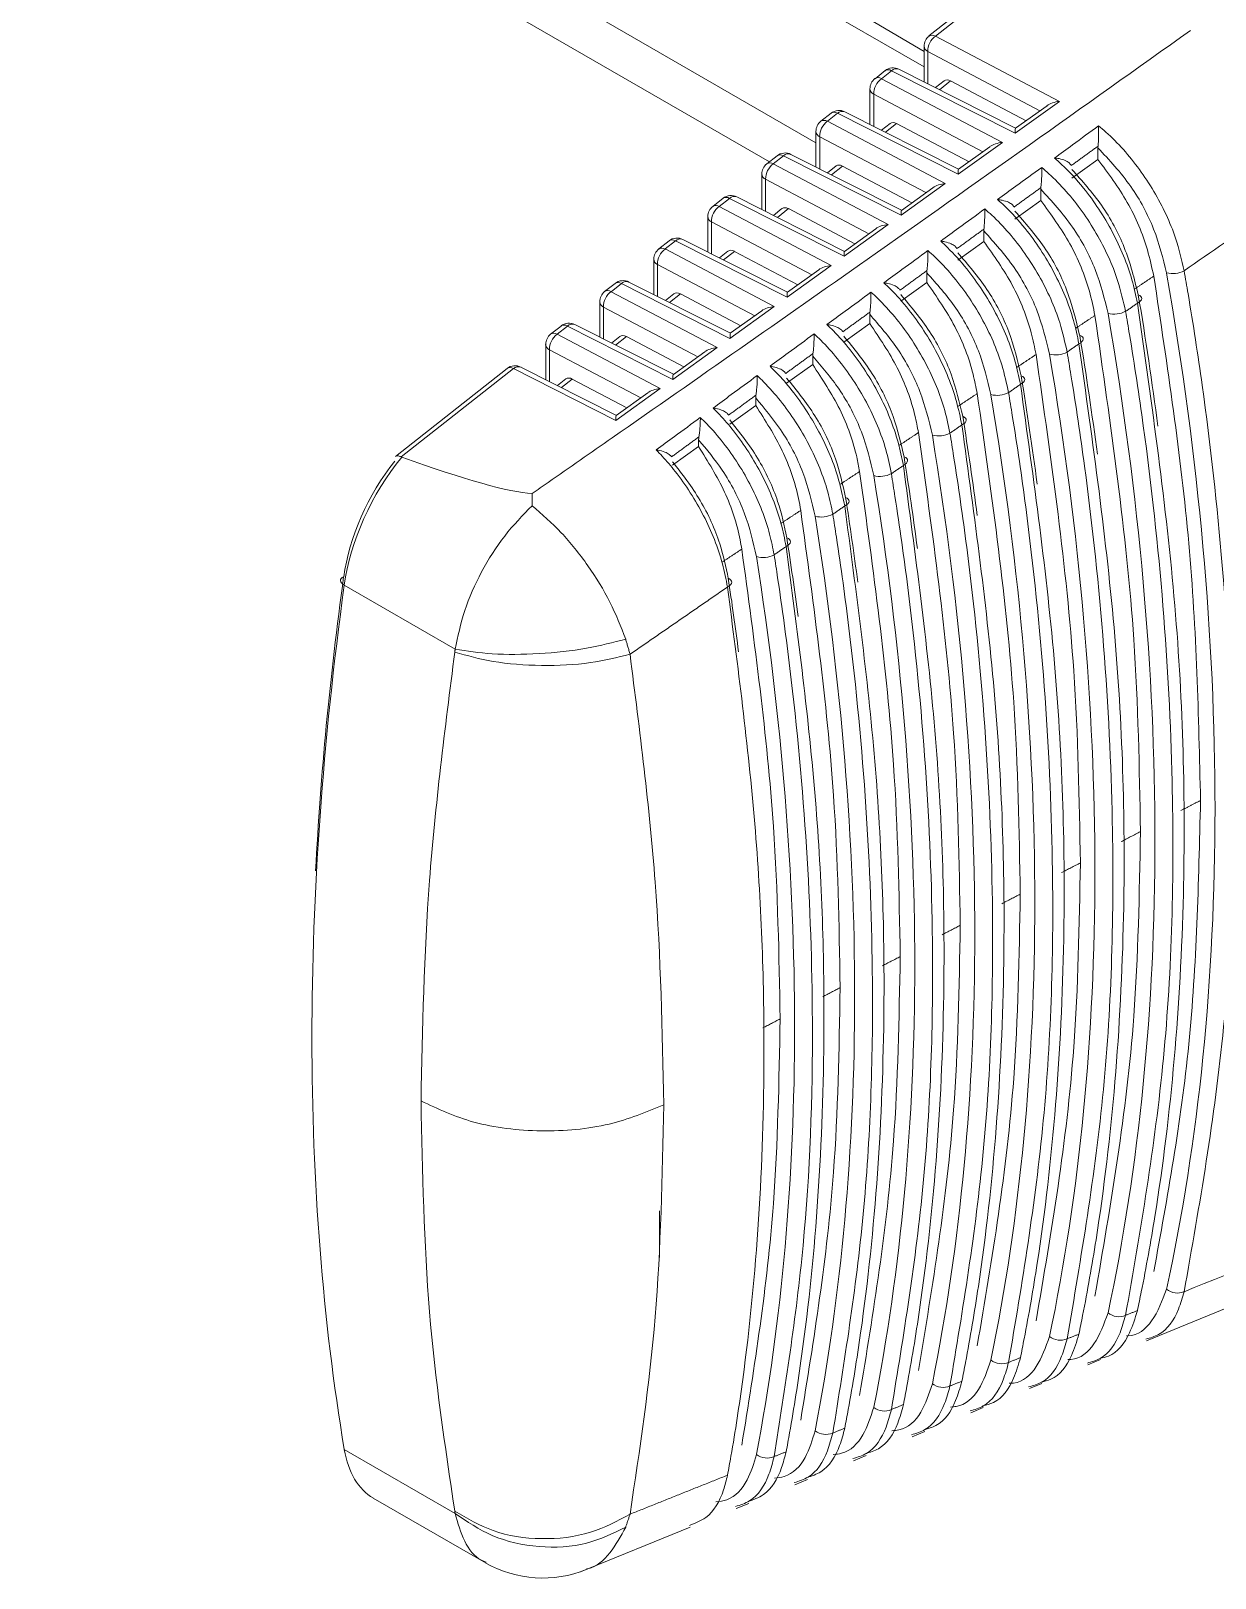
# Model space of a CAD drawing. Extents: x 2 to 136, y 1 to 99.
# Drawn here: x 96.355 to 97.265, y 10.217 to 11.406 of the extents above; entities that cross this region are included whole.
import ezdxf

# ---------------------------------------------------------------- set-up
doc = ezdxf.new("R2010")
doc.units = 0
doc.header["$MEASUREMENT"] = 0
doc.linetypes.add('SLD-Solid', pattern=[0])
doc.layers.add('OBJECT', color=7, linetype='CONTINUOUS')

msp = doc.modelspace()

# ---------------------------------------------------------------- linework, layer by layer
at = {"layer": 'OBJECT', "linetype": 'SLD-Solid', "lineweight": 15}
for p, q in [((97.0414, 11.3785), (94.3413, 12.9372)), ((94.3483, 12.8269), (96.9583, 11.3202)), ((94.3724, 12.7777), (96.9225, 11.3056)), ((97.3189, 11.618), (97.0452, 11.4023)), ((97.3238, 11.6178), (97.0502, 11.4022)), ((97.0414, 11.3944), (97.0414, 11.367)), ((97.0502, 11.4022), (97.1454, 11.352)), ((97.1305, 11.3449), (97.0443, 11.3904)), ((97.0443, 11.3904), (97.0443, 11.3655)), ((97.0114, 11.3757), (97.0037, 11.3695)), ((97.0164, 11.3756), (97.0086, 11.3695)), ((97.0086, 11.3695), (97.1016, 11.3205)), ((97.1114, 11.3276), (97.0164, 11.3756)), ((97.1118, 11.3314), (97.0221, 11.3767)), ((97.0569, 11.3678), (97.0502, 11.3626)), ((97.0618, 11.3678), (97.0532, 11.361)), ((97.0618, 11.3678), (97.1198, 11.3372)), ((96.9998, 11.3617), (96.9998, 11.3343)), ((97.0867, 11.3134), (97.0027, 11.3576)), ((97.0027, 11.3576), (97.0027, 11.3329)), ((97.0679, 11.2999), (96.9806, 11.344)), ((97.1454, 11.352), (97.1114, 11.3276)), ((97.1359, 11.3487), (97.1117, 11.3314)), ((96.9699, 11.343), (96.9621, 11.3368)), ((96.9749, 11.3429), (96.9671, 11.3368)), ((96.9671, 11.3368), (97.0577, 11.289)), ((97.0676, 11.296), (96.9749, 11.3429)), ((97.0153, 11.3351), (97.0087, 11.3298)), ((97.0203, 11.335), (97.0117, 11.3283)), ((97.0203, 11.335), (97.076, 11.3057)), ((96.9583, 11.329), (96.9583, 11.3016)), ((97.0428, 11.2819), (96.9612, 11.3249)), ((96.9612, 11.3249), (96.9612, 11.3002)), ((97.1016, 11.3205), (97.0676, 11.296)), ((96.9284, 11.3103), (96.9206, 11.3041)), ((96.9334, 11.3102), (96.9255, 11.304)), ((97.0238, 11.2645), (96.9334, 11.3102)), ((97.0241, 11.2684), (96.9391, 11.3113)), ((97.092, 11.3172), (97.0679, 11.2999)), ((97.175, 11.3074), (97.175, 11.3164)), ((96.9167, 11.2962), (96.9167, 11.2689)), ((96.9255, 11.304), (97.0139, 11.2574)), ((96.9738, 11.3024), (96.9672, 11.2971)), ((96.9787, 11.3023), (96.9702, 11.2956)), ((96.9787, 11.3023), (97.0321, 11.2742)), ((97.155, 11.2931), (97.175, 11.3074)), ((96.999, 11.2503), (96.9196, 11.2922)), ((96.9196, 11.2922), (96.9196, 11.2675)), ((97.0577, 11.289), (97.0238, 11.2645)), ((97.0482, 11.2857), (97.024, 11.2683)), ((97.1312, 11.2759), (97.1312, 11.2845)), ((96.8869, 11.2776), (96.879, 11.2713)), ((96.8919, 11.2775), (96.884, 11.2713)), ((96.9799, 11.233), (96.8919, 11.2775)), ((96.9802, 11.2368), (96.8976, 11.2786)), ((97.1112, 11.2615), (97.1312, 11.2759)), ((96.8752, 11.2635), (96.8752, 11.2363)), ((96.884, 11.2713), (96.9701, 11.2259)), ((96.9322, 11.2696), (96.9257, 11.2644)), ((96.9372, 11.2696), (96.9287, 11.2629)), ((96.9372, 11.2696), (96.9883, 11.2426)), ((96.9552, 11.2188), (96.8781, 11.2594)), ((96.8781, 11.2594), (96.8781, 11.2348)), ((97.0139, 11.2574), (96.9799, 11.233)), ((97.0043, 11.2542), (96.9802, 11.2368)), ((97.0873, 11.2444), (97.0873, 11.2525)), ((96.8454, 11.2448), (96.8375, 11.2386)), ((96.8504, 11.2448), (96.8424, 11.2386)), ((96.8424, 11.2386), (96.9262, 11.1944)), ((96.9361, 11.2015), (96.8504, 11.2448)), ((96.9364, 11.2053), (96.8561, 11.2459)), ((96.8907, 11.2369), (96.8842, 11.2317)), ((96.8956, 11.2368), (96.8872, 11.2302)), ((96.8956, 11.2368), (96.9445, 11.2111)), ((97.0673, 11.23), (97.0873, 11.2444)), ((96.8337, 11.2308), (96.8337, 11.2036)), ((96.9113, 11.1873), (96.8365, 11.2267)), ((96.8365, 11.2267), (96.8365, 11.2021)), ((96.9701, 11.2259), (96.9361, 11.2015)), ((96.8926, 11.1738), (96.8146, 11.2132)), ((96.9605, 11.2227), (96.9364, 11.2053)), ((97.0235, 11.1985), (97.0435, 11.2129)), ((97.0435, 11.2129), (97.0435, 11.2204)), ((96.8039, 11.2121), (96.7959, 11.2059)), ((96.8088, 11.2121), (96.8009, 11.2058)), ((96.8009, 11.2058), (96.8824, 11.1629)), ((96.8922, 11.1699), (96.8088, 11.2121)), ((96.8492, 11.2042), (96.8426, 11.199)), ((96.8541, 11.2041), (96.8457, 11.1975)), ((96.8541, 11.2041), (96.9006, 11.1796)), ((96.7921, 11.198), (96.7921, 11.1709)), ((96.8675, 11.1558), (96.795, 11.194)), ((96.795, 11.194), (96.795, 11.1694)), ((96.9262, 11.1944), (96.8922, 11.1699)), ((96.9167, 11.1911), (96.8925, 11.1738)), ((96.7624, 11.1794), (96.7544, 11.1731)), ((96.7673, 11.1794), (96.7593, 11.1731)), ((96.8484, 11.1384), (96.7673, 11.1794)), ((96.8487, 11.1423), (96.7731, 11.1805)), ((96.9797, 11.167), (96.9996, 11.1813)), ((96.9996, 11.1813), (96.9996, 11.1884)), ((96.7506, 11.1653), (96.7506, 11.1382)), ((96.7593, 11.1731), (96.8385, 11.1313)), ((96.8076, 11.1714), (96.8011, 11.1663)), ((96.8126, 11.1714), (96.8042, 11.1648)), ((96.8126, 11.1714), (96.8568, 11.1481)), ((96.8236, 11.1242), (96.7534, 11.1612)), ((96.7534, 11.1612), (96.7534, 11.1367)), ((96.8824, 11.1629), (96.8484, 11.1384)), ((96.8728, 11.1596), (96.8487, 11.1422)), ((96.9558, 11.1498), (96.9558, 11.1563)), ((96.7209, 11.1467), (96.6351, 11.0791)), ((96.7258, 11.1467), (96.6396, 11.0788)), ((96.8046, 11.1069), (96.7258, 11.1467)), ((96.8049, 11.1107), (96.7316, 11.1478)), ((96.9358, 11.1354), (96.9558, 11.1498)), ((96.7661, 11.1387), (96.7596, 11.1336)), ((96.771, 11.1386), (96.7627, 11.1321)), ((96.771, 11.1386), (96.8129, 11.1165)), ((96.8385, 11.1313), (96.8046, 11.1069)), ((96.829, 11.1281), (96.8048, 11.1107)), ((96.892, 11.1039), (96.912, 11.1183)), ((96.912, 11.1183), (96.912, 11.1241)), ((96.8481, 11.0724), (96.8681, 11.0868)), ((96.8681, 11.0868), (96.8681, 11.0919)), ((96.681, 10.931), (96.5958, 10.9802)), ((97.2124, 10.3995), (97.5158, 10.5238)), ((96.838, 10.4994), (96.838, 10.4635)), ((97.1674, 10.3811), (97.1769, 10.385)), ((97.1224, 10.3627), (97.1319, 10.3666)), ((97.0773, 10.3442), (97.0869, 10.3481)), ((97.0323, 10.3258), (97.0419, 10.3297)), ((96.681, 10.2668), (96.5958, 10.316)), ((96.9873, 10.3073), (96.9969, 10.3113)), ((96.9422, 10.2889), (96.9519, 10.2929)), ((96.6181, 10.2786), (96.7048, 10.2286)), ((96.897, 10.2706), (96.9067, 10.2745)), ((96.7773, 10.2219), (96.8616, 10.2562))]:
    msp.add_line(p, q, dxfattribs=at)
at = {"layer": 'OBJECT', "linetype": 'SLD-Solid', "lineweight": 15, "flags": 128}
for points in [[(93.8216, 13.2835), (94.4621, 12.9069), (97.0414, 11.3905)], [(97.206, 11.2034), (97.2072, 11.2029), (97.2081, 11.2022), (97.2086, 11.2014), (97.2087, 11.2005), (97.2085, 11.1996), (97.2078, 11.1987), (97.2068, 11.1978), (97.2054, 11.1969)], [(97.161, 11.1723), (97.1623, 11.1717), (97.1632, 11.171), (97.1637, 11.1702), (97.1638, 11.1693), (97.1635, 11.1684), (97.1628, 11.1675), (97.1618, 11.1666), (97.1604, 11.1657)], [(97.1161, 11.1411), (97.1173, 11.1406), (97.1182, 11.1399), (97.1187, 11.1391), (97.1188, 11.1382), (97.1185, 11.1372), (97.1179, 11.1363), (97.1168, 11.1354), (97.1155, 11.1346)], [(97.0711, 11.11), (97.0723, 11.1094), (97.0732, 11.1087), (97.0737, 11.1079), (97.0738, 11.107), (97.0735, 11.1061), (97.0729, 11.1051), (97.0718, 11.1042), (97.0705, 11.1034)], [(97.026, 11.0788), (97.0273, 11.0783), (97.0282, 11.0776), (97.0287, 11.0768), (97.0288, 11.0759), (97.0285, 11.0749), (97.0279, 11.074), (97.0268, 11.0731), (97.0255, 11.0722)], [(96.981, 11.0477), (96.9822, 11.0472), (96.9831, 11.0464), (96.9837, 11.0456), (96.9838, 11.0447), (96.9835, 11.0438), (96.9828, 11.0428), (96.9818, 11.0419), (96.9804, 11.0411)], [(96.936, 11.0166), (96.9372, 11.016), (96.9381, 11.0153), (96.9386, 11.0145), (96.9387, 11.0136), (96.9384, 11.0126), (96.9378, 11.0117), (96.9367, 11.0108), (96.9354, 11.0099)], [(96.5958, 10.9802), (96.5946, 10.981), (96.5937, 10.9819), (96.5931, 10.9827), (96.5928, 10.9836), (96.5929, 10.9845), (96.5934, 10.9853), (96.5942, 10.986), (96.5953, 10.9866)], [(96.8909, 10.9855), (96.8921, 10.9849), (96.893, 10.9842), (96.8935, 10.9834), (96.8937, 10.9825), (96.8934, 10.9815), (96.8927, 10.9806), (96.8917, 10.9796), (96.8903, 10.9788)]]:
    msp.add_lwpolyline(points, dxfattribs=at)
at = {"layer": 'OBJECT', "linetype": 'SLD-Solid', "lineweight": 15}
for centre, radius, start, end in [((97.0514, 11.3944), 0.01, 128.2361, 180), ((97.0462, 11.3948), 0.00479, 184.1315, 246.5158), ((97.0591, 11.3904), 0.0149, 127.0577, 180.0154), ((97.0476, 11.3982), 0.00473, 57.9081, 121.0621), ((97.0098, 11.3617), 0.01, 128.2361, 180), ((97.0176, 11.3576), 0.0149, 127.0592, 180.0148), ((97.0061, 11.3657), 0.00458, 56.7364, 122.2366), ((97.0176, 11.3678), 0.01, 63.1776, 128.2361), ((97.0139, 11.3718), 0.00458, 56.7315, 122.2415), ((97.0201, 11.3716), 0.00551, 68.9319, 133.0209), ((97.0046, 11.362), 0.00479, 184.1315, 246.5158), ((96.9761, 11.3351), 0.01, 63.1776, 128.2361), ((96.9724, 11.3391), 0.00458, 56.7265, 122.2493), ((96.9786, 11.3389), 0.00551, 68.9102, 133.0411), ((96.9683, 11.329), 0.01, 128.2361, 180), ((96.976, 11.3249), 0.0149, 127.0585, 180.0165), ((96.9646, 11.3329), 0.00458, 56.7373, 122.2385), ((96.9631, 11.3293), 0.00479, 184.133, 246.5154), ((96.9346, 11.3024), 0.01, 63.1776, 128.2361), ((96.9309, 11.3064), 0.00458, 56.7373, 122.2385), ((96.9371, 11.3062), 0.00551, 68.9143, 133.037), ((96.9267, 11.2962), 0.01, 128.2361, 180), ((96.9215, 11.2966), 0.00479, 184.1315, 246.5158), ((96.9345, 11.2922), 0.0149, 127.0574, 180.0166), ((96.923, 11.3002), 0.00458, 56.7324, 122.2406), ((96.8931, 11.2697), 0.01, 63.1776, 128.2361), ((96.8893, 11.2737), 0.00458, 56.7216, 122.2514), ((96.8956, 11.2735), 0.00551, 68.9283, 133.0245), ((96.8852, 11.2635), 0.01, 128.2361, 180), ((96.88, 11.2638), 0.00479, 184.1287, 246.5197), ((96.8929, 11.2594), 0.0149, 127.0585, 180.0165), ((96.8815, 11.2675), 0.00458, 56.7373, 122.2399), ((96.8437, 11.2308), 0.01, 128.2361, 180), ((96.8514, 11.2267), 0.0149, 127.0583, 180.0157), ((96.8399, 11.2347), 0.00458, 56.7324, 122.2406), ((96.8516, 11.237), 0.01, 63.1776, 128.2361), ((96.8478, 11.241), 0.00458, 56.7373, 122.2385), ((96.8541, 11.2408), 0.00551, 68.9314, 133.0199), ((96.8384, 11.2311), 0.00479, 184.1315, 246.5158), ((96.8101, 11.2043), 0.01, 63.1776, 128.2361), ((96.8063, 11.2083), 0.00458, 56.7265, 122.2493), ((96.8126, 11.2081), 0.00551, 68.9102, 133.0411), ((97.2323, 11.2392), 0.0195, 256.6442, 297.5168), ((96.8021, 11.198), 0.01, 128.2361, 180), ((96.8098, 11.194), 0.0149, 127.0568, 180.0172), ((96.7984, 11.202), 0.00458, 56.7373, 122.2385), ((96.7969, 11.1984), 0.00479, 184.1218, 246.5254), ((97.1874, 11.2079), 0.0194, 256.4172, 297.4923), ((96.7686, 11.1716), 0.01, 63.1776, 128.2361), ((96.7648, 11.1756), 0.00458, 56.7373, 122.2385), ((96.7711, 11.1754), 0.00551, 68.9143, 133.037), ((96.7606, 11.1653), 0.01, 128.2361, 180), ((96.7553, 11.1656), 0.00479, 184.133, 246.5154), ((96.7683, 11.1612), 0.0149, 127.0585, 180.0165), ((96.7568, 11.1693), 0.00458, 56.7216, 122.2514), ((97.1424, 11.1766), 0.0194, 256.1931, 297.4638), ((96.7271, 11.1389), 0.01, 63.1776, 128.2361), ((96.7233, 11.1429), 0.00458, 56.7324, 122.2406), ((96.7296, 11.1428), 0.00536, 67.9, 134.0528), ((97.0975, 11.1454), 0.0193, 255.9721, 297.4301), ((97.0525, 11.1141), 0.0192, 255.7463, 297.4039), ((97.0075, 11.0829), 0.0191, 255.5182, 297.376), ((96.9625, 11.0516), 0.019, 255.2957, 297.3459), ((96.9175, 11.0204), 0.0189, 255.0729, 297.314), ((97.2361, 10.4494), 0.0132, 231.1955, 293.3664), ((97.1911, 10.4313), 0.0133, 231.369, 293.3953), ((97.1461, 10.4132), 0.0133, 231.5417, 293.4272), ((97.1011, 10.3951), 0.0133, 231.7159, 293.4597), ((97.056, 10.377), 0.0133, 231.8859, 293.4946), ((97.011, 10.3589), 0.0134, 232.0655, 293.5238), ((96.9659, 10.3409), 0.0134, 232.2381, 293.5589), ((96.9208, 10.3228), 0.0134, 232.4152, 293.5914), ((96.7483, 10.3054), 0.0883, 240.2939, 292.2468)]:
    msp.add_arc(centre, radius, start, end, dxfattribs=at)
for centre, major_axis, ratio, start_param, end_param in [((97.0622, 11.3593), (-0.00494, 0.00879), 0.568104, 5.562304, 6.372114), ((97.1467, 11.3442), (0.0141, 0.001), 0.559485, 1.619644, 2.406669), ((97.0207, 11.3266), (-0.00494, 0.00879), 0.568104, 5.562304, 6.372114), ((97.1028, 11.3127), (0.0141, 0.001), 0.559485, 1.619644, 2.406669), ((97.1127, 11.3198), (-0.0009, 0.0117), 0.071971, 0.043681, 0.830706), ((96.9791, 11.2939), (-0.00494, 0.00879), 0.568104, 5.562304, 6.372114), ((97.0688, 11.2882), (-0.0009, 0.0117), 0.071971, 0.043681, 0.830706), ((97.059, 11.2811), (0.0141, 0.001), 0.559485, 1.619644, 2.406669), ((96.9376, 11.2611), (-0.00494, 0.00879), 0.568104, 5.562304, 6.372114), ((97.025, 11.2567), (-0.0009, 0.0117), 0.071971, 0.043681, 0.830706), ((97.0151, 11.2496), (0.0141, 0.001), 0.559485, 1.619644, 2.406669), ((96.8961, 11.2284), (-0.00494, 0.00879), 0.568104, 5.562304, 6.372114), ((96.9811, 11.2252), (-0.0009, 0.0117), 0.071971, 0.043681, 0.830706), ((96.9713, 11.2181), (0.0141, 0.001), 0.559485, 1.619644, 2.406669), ((95.6833, 11.7058), (-1.1233, 1.9121), 0.582398, 3.705236, 4.140027), ((96.8545, 11.1956), (-0.00494, 0.00879), 0.568104, 5.562304, 6.372114), ((96.9373, 11.1937), (-0.0009, 0.0117), 0.071971, 0.043681, 0.830706), ((95.6877, 11.71), (-1.094, 1.9283), 0.572321, 4.094067, 4.145875), ((96.9275, 11.1866), (0.0141, 0.001), 0.559485, 1.619644, 2.406669), ((95.6394, 11.6805), (-1.1217, 1.9093), 0.582398, 3.708599, 4.136664), ((96.813, 11.1629), (-0.00494, 0.00879), 0.568104, 5.562304, 6.372114), ((96.8935, 11.1621), (-0.0009, 0.0117), 0.071971, 0.043681, 0.830706), ((95.6438, 11.6847), (-1.0924, 1.9255), 0.572321, 4.095586, 4.14251), ((96.8836, 11.155), (0.0141, 0.001), 0.559485, 1.619644, 2.406669), ((95.5956, 11.6552), (-1.12, 1.9065), 0.582398, 3.71197, 4.133293), ((96.8496, 11.1306), (-0.0009, 0.0117), 0.071971, 0.043681, 0.830706), ((96.7714, 11.1302), (-0.00494, 0.00879), 0.568104, 5.562304, 6.372114), ((96.8398, 11.1235), (0.0141, 0.001), 0.559485, 1.619644, 2.406669), ((95.6, 11.6594), (-1.0908, 1.9226), 0.572321, 4.096306, 4.139138), ((95.5517, 11.6299), (-1.1184, 1.9037), 0.582398, 3.715349, 4.129914), ((96.8058, 11.0991), (-0.0009, 0.0117), 0.071971, 0.043681, 0.830706), ((95.5562, 11.6341), (-1.0892, 1.9198), 0.572321, 4.096404, 4.135757), ((95.5079, 11.6046), (-1.1167, 1.9009), 0.582398, 3.718736, 4.126527), ((96.6678, 11.0168), (0.0508, 0.0976), 0.546171, 1.229091, 2.150624), ((96.6752, 11.013), (0.0558, 0.1063), 0.548821, 1.215786, 2.152407), ((95.1454, 11.8961), (1.6104, -0.8416), 0.051024, 5.927291, 6.168405), ((95.5123, 11.6088), (-1.0876, 1.917), 0.572321, 4.096009, 4.132368), ((95.4641, 11.5793), (-1.1151, 1.898), 0.582398, 3.722132, 4.123132), ((95.4685, 11.5835), (-1.086, 1.9142), 0.572321, 4.095216, 4.128971), ((95.4202, 11.554), (-1.1135, 1.8952), 0.582398, 3.725535, 4.119729), ((95.4246, 11.5582), (-1.0844, 1.9113), 0.572321, 4.094096, 4.125565), ((95.3764, 11.5287), (-1.1118, 1.8924), 0.582398, 3.728947, 4.116317), ((98.0783, 11.5989), (1.0403, 1.9967), 0.546312, 2.150718, 2.514227), ((98.0709, 11.6028), (1.0353, 1.9881), 0.546171, 2.150624, 2.267536), ((95.3808, 11.5329), (-1.0828, 1.9085), 0.572321, 4.092705, 4.122152), ((96.6752, 10.3842), (0.0558, 0.1063), 0.548821, 2.515915, 3.11964)]:
    msp.add_ellipse(centre, major_axis=major_axis, ratio=ratio, start_param=start_param, end_param=end_param, dxfattribs=at)
for points, knots in [([(96.7403, 11.0507), (96.7444, 11.0535), (96.7649, 11.0678), (96.8508, 11.1277), (97.0161, 11.2431), (97.1636, 11.3478), (97.2462, 11.4066)], [0, 0, 0, 0, 0.024148, 0.120739, 0.507103, 1, 1, 1, 1]), ([(97.506, 11.406), (97.4591, 11.3734), (97.371, 11.3119), (97.2827, 11.2506), (97.2413, 11.2219)], [0, 0, 0, 0, 0.531409, 1, 1, 1, 1]), ([(97.1416, 11.3085), (97.1463, 11.3119), (97.1576, 11.3202), (97.1689, 11.3284), (97.1756, 11.3333)], [0, 0, 0, 0, 0.412559, 1, 1, 1, 1]), ([(97.1756, 11.3333), (97.1756, 11.3332), (97.1756, 11.3322), (97.1756, 11.3295), (97.1756, 11.3252), (97.1754, 11.3208), (97.1752, 11.3186), (97.1751, 11.3176)], [0, 0, 0, 0, 0.007749, 0.250693, 0.570356, 0.807216, 1, 1, 1, 1]), ([(97.1756, 11.3333), (97.1774, 11.3317), (97.184, 11.3262), (97.1992, 11.3108), (97.219, 11.2836), (97.2347, 11.2505), (97.2394, 11.2302), (97.2413, 11.2219)], [0, 0, 0, 0, 0.059775, 0.20716, 0.501411, 0.795934, 1, 1, 1, 1]), ([(97.2054, 11.1969), (97.2041, 11.2029), (97.2003, 11.221), (97.1872, 11.2523), (97.1674, 11.2825), (97.1512, 11.3001), (97.1435, 11.3069), (97.1416, 11.3085)], [0, 0, 0, 0, 0.148505, 0.448597, 0.748256, 0.940445, 1, 1, 1, 1]), ([(97.1545, 11.3027), (97.1541, 11.3033), (97.1533, 11.3046), (97.1505, 11.3064), (97.1466, 11.3079), (97.1433, 11.3084), (97.1417, 11.3085), (97.1416, 11.3085)], [0, 0, 0, 0, 0.199293, 0.397083, 0.700898, 0.992019, 1, 1, 1, 1]), ([(97.2278, 11.2202), (97.225, 11.2314), (97.2195, 11.2539), (97.2008, 11.2887), (97.1838, 11.307), (97.175, 11.3164)], [0, 0, 0, 0, 0.324207, 0.64849, 1, 1, 1, 1]), ([(97.0979, 11.2766), (97.1026, 11.28), (97.1139, 11.2882), (97.1252, 11.2965), (97.1318, 11.3013)], [0, 0, 0, 0, 0.412531, 1, 1, 1, 1]), ([(97.1318, 11.3013), (97.1318, 11.3013), (97.1318, 11.3003), (97.1319, 11.2977), (97.1318, 11.2935), (97.1316, 11.2891), (97.1313, 11.2868), (97.1312, 11.2858)], [0, 0, 0, 0, 0.007814, 0.231079, 0.559206, 0.802814, 1, 1, 1, 1]), ([(97.1318, 11.3013), (97.1337, 11.2997), (97.1401, 11.2942), (97.1553, 11.2786), (97.1749, 11.2512), (97.19, 11.2184), (97.1945, 11.1985), (97.1963, 11.1906)], [0, 0, 0, 0, 0.059496, 0.20846, 0.505894, 0.803609, 1, 1, 1, 1]), ([(97.155, 11.2997), (97.1629, 11.2909), (97.1787, 11.2734), (97.1973, 11.2389), (97.203, 11.2156), (97.206, 11.2034)], [0, 0, 0, 0, 0.324373, 0.648691, 1, 1, 1, 1]), ([(97.175, 11.3074), (97.183, 11.2967), (97.1989, 11.2754), (97.2125, 11.2432), (97.2165, 11.2244), (97.2179, 11.2177)], [0, 0, 0, 0, 0.390005, 0.779955, 1, 1, 1, 1]), ([(97.1828, 11.189), (97.1801, 11.2002), (97.1746, 11.2227), (97.1562, 11.2571), (97.1396, 11.2752), (97.1312, 11.2845)], [0, 0, 0, 0, 0.328087, 0.656252, 1, 1, 1, 1]), ([(97.1604, 11.1657), (97.1592, 11.1717), (97.1554, 11.1898), (97.1424, 11.2211), (97.1228, 11.251), (97.107, 11.2683), (97.0997, 11.275), (97.0979, 11.2766)], [0, 0, 0, 0, 0.150135, 0.453531, 0.756488, 0.940721, 1, 1, 1, 1]), ([(97.1106, 11.2708), (97.1102, 11.2714), (97.1093, 11.2729), (97.1061, 11.2748), (97.1021, 11.276), (97.0992, 11.2765), (97.098, 11.2766), (97.0979, 11.2766)], [0, 0, 0, 0, 0.203485, 0.450054, 0.7731, 0.99194, 1, 1, 1, 1]), ([(97.1312, 11.2759), (97.139, 11.2651), (97.1548, 11.2435), (97.1677, 11.2119), (97.1715, 11.1937), (97.1727, 11.1875)], [0, 0, 0, 0, 0.397555, 0.795054, 1, 1, 1, 1]), ([(97.0542, 11.2446), (97.0588, 11.248), (97.0701, 11.2563), (97.0814, 11.2645), (97.0881, 11.2694)], [0, 0, 0, 0, 0.412496, 1, 1, 1, 1]), ([(97.0881, 11.2694), (97.0881, 11.2694), (97.0881, 11.2685), (97.0881, 11.2659), (97.088, 11.2618), (97.0878, 11.2573), (97.0875, 11.255), (97.0874, 11.2539)], [0, 0, 0, 0, 0.007882, 0.210617, 0.547452, 0.798167, 1, 1, 1, 1]), ([(97.0881, 11.2694), (97.0899, 11.2678), (97.0963, 11.2622), (97.1113, 11.2464), (97.1307, 11.2188), (97.1454, 11.1864), (97.1497, 11.1669), (97.1514, 11.1594)], [0, 0, 0, 0, 0.059218, 0.209832, 0.510595, 0.811654, 1, 1, 1, 1]), ([(97.1112, 11.2677), (97.119, 11.2588), (97.1347, 11.2411), (97.1528, 11.2068), (97.1582, 11.1839), (97.161, 11.1723)], [0, 0, 0, 0, 0.328437, 0.656814, 1, 1, 1, 1]), ([(97.1378, 11.1578), (97.1351, 11.169), (97.1297, 11.1915), (97.1116, 11.2256), (97.0954, 11.2435), (97.0873, 11.2525)], [0, 0, 0, 0, 0.332168, 0.664412, 1, 1, 1, 1]), ([(97.0104, 11.2126), (97.0151, 11.216), (97.0264, 11.2243), (97.0377, 11.2325), (97.0444, 11.2374)], [0, 0, 0, 0, 0.412465, 1, 1, 1, 1]), ([(97.0444, 11.2374), (97.0444, 11.2374), (97.0444, 11.2366), (97.0444, 11.2341), (97.0443, 11.2301), (97.044, 11.2255), (97.0437, 11.2231), (97.0436, 11.222)], [0, 0, 0, 0, 0.00795, 0.189267, 0.535069, 0.793245, 1, 1, 1, 1]), ([(97.0444, 11.2374), (97.0461, 11.2358), (97.0525, 11.2301), (97.0674, 11.2142), (97.0866, 11.1863), (97.1007, 11.1543), (97.1048, 11.1353), (97.1064, 11.1282)], [0, 0, 0, 0, 0.058943, 0.211284, 0.515533, 0.820091, 1, 1, 1, 1]), ([(97.1155, 11.1346), (97.1142, 11.1405), (97.1105, 11.1586), (97.0975, 11.1899), (97.0783, 11.2195), (97.0629, 11.2366), (97.0559, 11.243), (97.0542, 11.2446)], [0, 0, 0, 0, 0.151845, 0.458695, 0.765102, 0.940995, 1, 1, 1, 1]), ([(97.0667, 11.2389), (97.0663, 11.2395), (97.0653, 11.241), (97.0621, 11.2428), (97.0582, 11.2441), (97.0553, 11.2445), (97.0542, 11.2446), (97.0542, 11.2446)], [0, 0, 0, 0, 0.20748, 0.460446, 0.790801, 0.991849, 1, 1, 1, 1]), ([(97.0873, 11.2444), (97.0951, 11.2335), (97.1106, 11.2116), (97.1228, 11.1806), (97.1264, 11.163), (97.1275, 11.1575)], [0, 0, 0, 0, 0.405542, 0.811028, 1, 1, 1, 1]), ([(97.0673, 11.2357), (97.0751, 11.2267), (97.0907, 11.2087), (97.1082, 11.1747), (97.1134, 11.1523), (97.1161, 11.1411)], [0, 0, 0, 0, 0.332714, 0.665367, 1, 1, 1, 1]), ([(97.0928, 11.1267), (97.0901, 11.1379), (97.0848, 11.1603), (97.067, 11.194), (97.0512, 11.2117), (97.0435, 11.2204)], [0, 0, 0, 0, 0.336461, 0.673002, 1, 1, 1, 1]), ([(97.0435, 11.2129), (97.0511, 11.2018), (97.0665, 11.1798), (97.078, 11.1493), (97.0813, 11.1324), (97.0823, 11.1275)], [0, 0, 0, 0, 0.414011, 0.827965, 1, 1, 1, 1]), ([(97.2539, 10.8148), (97.2524, 10.88), (97.2494, 11.0103), (97.2284, 11.1486), (97.218, 11.2177)], [0, 0, 0, 0, 0.500491, 1, 1, 1, 1]), ([(97.2413, 11.2219), (97.2423, 11.216), (97.2474, 11.1865), (97.2663, 11.0633), (97.2821, 10.871), (97.2766, 10.6372), (97.2531, 10.5039), (97.2413, 10.4372)], [0, 0, 0, 0, 0.020664, 0.103331, 0.434809, 0.717404, 1, 1, 1, 1]), ([(96.9667, 11.1805), (96.9714, 11.184), (96.9827, 11.1922), (96.994, 11.2005), (97.0006, 11.2054)], [0, 0, 0, 0, 0.412428, 1, 1, 1, 1]), ([(97.0006, 11.2054), (97.0006, 11.2054), (97.0006, 11.2046), (97.0006, 11.2023), (97.0005, 11.1983), (97.0002, 11.1937), (96.9999, 11.1912), (96.9998, 11.1901)], [0, 0, 0, 0, 0.008027, 0.167041, 0.522006, 0.788055, 1, 1, 1, 1]), ([(97.0006, 11.2054), (97.0024, 11.2038), (97.0087, 11.198), (97.0234, 11.1819), (97.0424, 11.1539), (97.056, 11.1222), (97.0599, 11.1037), (97.0613, 11.0971)], [0, 0, 0, 0, 0.058671, 0.212823, 0.520728, 0.828955, 1, 1, 1, 1]), ([(97.0705, 11.1034), (97.0692, 11.1093), (97.0655, 11.1274), (97.0527, 11.1588), (97.0337, 11.1879), (97.0188, 11.2048), (97.0122, 11.211), (97.0104, 11.2126)], [0, 0, 0, 0, 0.153634, 0.464105, 0.774128, 0.941266, 1, 1, 1, 1]), ([(97.0229, 11.2069), (97.0224, 11.2076), (97.0214, 11.209), (97.0181, 11.2109), (97.0143, 11.2121), (97.0115, 11.2125), (97.0105, 11.2126), (97.0104, 11.2126)], [0, 0, 0, 0, 0.211696, 0.471314, 0.809145, 0.991767, 1, 1, 1, 1]), ([(97.0235, 11.2036), (97.0312, 11.1945), (97.0467, 11.1763), (97.0636, 11.1426), (97.0686, 11.1207), (97.0711, 11.11)], [0, 0, 0, 0, 0.337222, 0.674381, 1, 1, 1, 1]), ([(97.1963, 11.1906), (97.1973, 11.1848), (97.2023, 11.1553), (97.2209, 11.0322), (97.236, 10.8425), (97.2301, 10.6134), (97.2076, 10.4839), (97.1963, 10.4191)], [0, 0, 0, 0, 0.021019, 0.105106, 0.44228, 0.72114, 1, 1, 1, 1]), ([(97.2054, 10.4227), (97.2064, 10.4275), (97.2113, 10.4512), (97.2296, 10.553), (97.2446, 10.7258), (97.2388, 10.9625), (97.2165, 11.1188), (97.2054, 11.1969)], [0, 0, 0, 0, 0.020947, 0.104745, 0.44076, 0.72038, 1, 1, 1, 1]), ([(97.0255, 11.0722), (97.0243, 11.0782), (97.0206, 11.0962), (97.0078, 11.1276), (96.9892, 11.1564), (96.9746, 11.173), (96.9684, 11.1789), (96.9667, 11.1805)], [0, 0, 0, 0, 0.15551, 0.469778, 0.78359, 0.941533, 1, 1, 1, 1]), ([(96.979, 11.175), (96.9785, 11.1756), (96.9775, 11.177), (96.9741, 11.1789), (96.9703, 11.18), (96.9677, 11.1804), (96.9668, 11.1805), (96.9667, 11.1805)], [0, 0, 0, 0, 0.216118, 0.482656, 0.828148, 0.991661, 1, 1, 1, 1]), ([(97.0478, 11.0955), (97.0451, 11.1067), (97.0398, 11.1291), (97.0223, 11.1624), (97.007, 11.1799), (96.9996, 11.1884)], [0, 0, 0, 0, 0.340986, 0.682054, 1, 1, 1, 1]), ([(96.9996, 11.1813), (97.0072, 11.1702), (97.0223, 11.1479), (97.0331, 11.1181), (97.0363, 11.1018), (97.0371, 11.0975)], [0, 0, 0, 0, 0.423013, 0.845962, 1, 1, 1, 1]), ([(97.2077, 10.7908), (97.2069, 10.8397), (97.2046, 10.9676), (97.1849, 11.1035), (97.1727, 11.1875)], [0, 0, 0, 0, 0.38188, 1, 1, 1, 1]), ([(96.923, 11.1485), (96.9277, 11.1519), (96.939, 11.1602), (96.9503, 11.1685), (96.9569, 11.1733)], [0, 0, 0, 0, 0.412395, 1, 1, 1, 1]), ([(96.9569, 11.1733), (96.9569, 11.1733), (96.9569, 11.1727), (96.9569, 11.1704), (96.9568, 11.1665), (96.9565, 11.1618), (96.9561, 11.1593), (96.956, 11.1582)], [0, 0, 0, 0, 0.008103, 0.143838, 0.508237, 0.782538, 1, 1, 1, 1]), ([(96.9569, 11.1733), (96.9586, 11.1717), (96.9648, 11.1659), (96.9795, 11.1496), (96.9982, 11.1214), (97.0113, 11.0901), (97.015, 11.0721), (97.0163, 11.0659)], [0, 0, 0, 0, 0.058402, 0.214452, 0.526192, 0.838269, 1, 1, 1, 1]), ([(96.9797, 11.1716), (96.9873, 11.1623), (97.0026, 11.1438), (97.0189, 11.1105), (97.0237, 11.0891), (97.026, 11.0788)], [0, 0, 0, 0, 0.341979, 0.68389, 1, 1, 1, 1]), ([(97.1604, 10.4046), (97.1614, 10.4094), (97.1662, 10.4332), (97.1842, 10.5353), (97.1985, 10.7063), (97.1924, 10.9387), (97.1711, 11.09), (97.1604, 11.1657)], [0, 0, 0, 0, 0.021311, 0.106568, 0.448432, 0.724216, 1, 1, 1, 1]), ([(97.0028, 11.0644), (97.0001, 11.0756), (96.9949, 11.098), (96.9777, 11.1308), (96.9628, 11.1481), (96.9558, 11.1563)], [0, 0, 0, 0, 0.345759, 0.691604, 1, 1, 1, 1]), ([(97.1616, 10.7668), (97.1607, 10.8156), (97.1585, 10.9416), (97.1393, 11.0755), (97.1275, 11.1575)], [0, 0, 0, 0, 0.387367, 1, 1, 1, 1]), ([(97.1514, 11.1594), (97.1523, 11.1536), (97.1573, 11.1241), (97.1755, 11.0011), (97.1899, 10.814), (97.1837, 10.5896), (97.1621, 10.4639), (97.1514, 10.401)], [0, 0, 0, 0, 0.021386, 0.106942, 0.450009, 0.725004, 1, 1, 1, 1]), ([(96.9804, 11.0411), (96.9792, 11.047), (96.9756, 11.065), (96.9629, 11.0964), (96.9446, 11.1249), (96.9305, 11.1411), (96.9246, 11.1468), (96.923, 11.1485)], [0, 0, 0, 0, 0.157483, 0.475733, 0.793525, 0.941799, 1, 1, 1, 1]), ([(96.9351, 11.143), (96.9346, 11.1436), (96.9335, 11.145), (96.9301, 11.1469), (96.9264, 11.148), (96.9238, 11.1484), (96.923, 11.1485), (96.923, 11.1485)], [0, 0, 0, 0, 0.220763, 0.494549, 0.847831, 0.991565, 1, 1, 1, 1]), ([(96.9558, 11.1498), (96.9632, 11.1386), (96.9781, 11.1161), (96.9883, 11.0869), (96.9912, 11.0713), (96.9919, 11.0676)], [0, 0, 0, 0, 0.4326, 0.86514, 1, 1, 1, 1]), ([(96.8793, 11.1163), (96.8839, 11.1198), (96.8952, 11.1281), (96.9065, 11.1364), (96.9132, 11.1413)], [0, 0, 0, 0, 0.412352, 1, 1, 1, 1]), ([(96.9132, 11.1413), (96.9132, 11.1412), (96.9132, 11.1407), (96.9132, 11.1385), (96.9131, 11.1347), (96.9127, 11.1299), (96.9123, 11.1274), (96.9121, 11.1262)], [0, 0, 0, 0, 0.008214, 0.11971, 0.493733, 0.77673, 1, 1, 1, 1]), ([(96.9132, 11.1413), (96.9148, 11.1397), (96.921, 11.1337), (96.9355, 11.1173), (96.954, 11.0888), (96.9665, 11.058), (96.9701, 11.0404), (96.9713, 11.0347)], [0, 0, 0, 0, 0.058136, 0.216179, 0.531949, 0.848067, 1, 1, 1, 1]), ([(96.9358, 11.1394), (96.9434, 11.1301), (96.9586, 11.1114), (96.9743, 11.0784), (96.9789, 11.0575), (96.981, 11.0477)], [0, 0, 0, 0, 0.347004, 0.693942, 1, 1, 1, 1]), ([(97.1155, 10.3865), (97.1164, 10.3913), (97.1212, 10.4152), (97.1388, 10.5175), (97.1524, 10.6868), (97.1461, 10.9148), (97.1257, 11.0613), (97.1155, 11.1346)], [0, 0, 0, 0, 0.021688, 0.108455, 0.456373, 0.728186, 1, 1, 1, 1]), ([(96.9577, 11.0332), (96.9551, 11.0444), (96.9499, 11.0668), (96.933, 11.0992), (96.9186, 11.1163), (96.912, 11.1241)], [0, 0, 0, 0, 0.350807, 0.701697, 1, 1, 1, 1]), ([(96.912, 11.1183), (96.9193, 11.1069), (96.9339, 11.0842), (96.9434, 11.0557), (96.9461, 11.0408), (96.9466, 11.0377)], [0, 0, 0, 0, 0.442846, 0.885629, 1, 1, 1, 1]), ([(97.1154, 10.7428), (97.1145, 10.7916), (97.1124, 10.9157), (97.0937, 11.0475), (97.0823, 11.1275)], [0, 0, 0, 0, 0.393082, 1, 1, 1, 1]), ([(97.1064, 11.1282), (97.1073, 11.1224), (97.1122, 11.093), (97.1301, 10.9701), (97.1437, 10.7856), (97.1372, 10.5658), (97.1167, 10.4438), (97.1064, 10.3829)], [0, 0, 0, 0, 0.021766, 0.108843, 0.45801, 0.729005, 1, 1, 1, 1]), ([(96.8355, 11.0842), (96.8402, 11.0876), (96.8515, 11.0959), (96.8628, 11.1042), (96.8694, 11.1091)], [0, 0, 0, 0, 0.412313, 1, 1, 1, 1]), ([(96.8694, 11.1091), (96.8694, 11.1091), (96.8695, 11.1087), (96.8694, 11.1066), (96.8693, 11.1028), (96.8689, 11.098), (96.8685, 11.0954), (96.8683, 11.0942)], [0, 0, 0, 0, 0.008288, 0.094565, 0.478398, 0.770551, 1, 1, 1, 1]), ([(96.8694, 11.1091), (96.8711, 11.1075), (96.8772, 11.1015), (96.8915, 11.085), (96.9098, 11.0563), (96.9218, 11.0259), (96.9251, 11.0088), (96.9262, 11.0036)], [0, 0, 0, 0, 0.057873, 0.218012, 0.538017, 0.858387, 1, 1, 1, 1]), ([(96.9354, 11.0099), (96.9342, 11.0159), (96.9306, 11.0339), (96.918, 11.0653), (96.9, 11.0933), (96.8863, 11.1093), (96.8809, 11.1147), (96.8793, 11.1163)], [0, 0, 0, 0, 0.159552, 0.48199, 0.803962, 0.94206, 1, 1, 1, 1]), ([(96.8912, 11.1109), (96.8907, 11.1115), (96.8896, 11.113), (96.8861, 11.1148), (96.8825, 11.1159), (96.88, 11.1163), (96.8793, 11.1163), (96.8793, 11.1163)], [0, 0, 0, 0, 0.225627, 0.506972, 0.868213, 0.991459, 1, 1, 1, 1]), ([(96.892, 11.1073), (96.8995, 11.0978), (96.9145, 11.0788), (96.9296, 11.0463), (96.934, 11.0259), (96.936, 11.0166)], [0, 0, 0, 0, 0.352326, 0.704581, 1, 1, 1, 1]), ([(97.0692, 10.7188), (97.0684, 10.7676), (97.0662, 10.8899), (97.048, 11.0196), (97.0371, 11.0975)], [0, 0, 0, 0, 0.399041, 1, 1, 1, 1]), ([(97.0613, 11.0971), (97.0623, 11.0912), (97.067, 11.0618), (97.0846, 10.9391), (97.0975, 10.7571), (97.0908, 10.542), (97.0712, 10.4238), (97.0613, 10.3648)], [0, 0, 0, 0, 0.02216, 0.110812, 0.466297, 0.733148, 1, 1, 1, 1]), ([(97.0705, 10.3684), (97.0714, 10.3732), (97.0761, 10.3971), (97.0934, 10.4998), (97.1062, 10.6673), (97.0997, 10.891), (97.0802, 11.0326), (97.0705, 11.1034)], [0, 0, 0, 0, 0.022079, 0.110409, 0.464597, 0.732299, 1, 1, 1, 1]), ([(96.8903, 10.9788), (96.8892, 10.9847), (96.8856, 11.0027), (96.8731, 11.0341), (96.8554, 11.0618), (96.8421, 11.0774), (96.8371, 11.0826), (96.8355, 11.0842)], [0, 0, 0, 0, 0.161729, 0.488571, 0.814942, 0.942319, 1, 1, 1, 1]), ([(96.8473, 11.0788), (96.8468, 11.0795), (96.8456, 11.0809), (96.842, 11.0828), (96.8384, 11.0838), (96.8361, 11.0841), (96.8356, 11.0842), (96.8355, 11.0842)], [0, 0, 0, 0, 0.236909, 0.528785, 0.900012, 0.991346, 1, 1, 1, 1]), ([(96.9126, 11.0021), (96.9101, 11.0133), (96.9049, 11.0357), (96.8883, 11.0676), (96.8744, 11.0844), (96.8681, 11.0919)], [0, 0, 0, 0, 0.356147, 0.712376, 1, 1, 1, 1]), ([(96.8681, 11.0868), (96.8753, 11.0753), (96.8896, 11.0524), (96.8985, 11.0246), (96.9009, 11.0103), (96.9013, 11.0079)], [0, 0, 0, 0, 0.453827, 0.90759, 1, 1, 1, 1]), ([(96.6396, 11.0788), (96.6389, 11.0791), (96.6373, 11.0797), (96.6358, 11.0797), (96.6353, 11.0792), (96.6352, 11.079)], [0, 0, 0, 0, 0.411364, 0.822633, 1, 1, 1, 1]), ([(96.8481, 11.075), (96.8556, 11.0655), (96.8704, 11.0463), (96.8849, 11.0141), (96.8891, 10.9943), (96.8909, 10.9855)], [0, 0, 0, 0, 0.357965, 0.715857, 1, 1, 1, 1]), ([(97.0255, 10.3504), (97.0264, 10.3551), (97.031, 10.3791), (97.048, 10.482), (97.0601, 10.6478), (97.0533, 10.8671), (97.0347, 11.0039), (97.0255, 11.0722)], [0, 0, 0, 0, 0.022484, 0.112433, 0.473119, 0.736559, 1, 1, 1, 1]), ([(97.0231, 10.6948), (97.0222, 10.7436), (97.0201, 10.864), (97.0024, 10.9917), (96.9919, 11.0676)], [0, 0, 0, 0, 0.405259, 1, 1, 1, 1]), ([(97.0163, 11.0659), (97.0172, 11.06), (97.0219, 11.0307), (97.0391, 10.9081), (97.0514, 10.7286), (97.0444, 10.5182), (97.0257, 10.4038), (97.0163, 10.3467)], [0, 0, 0, 0, 0.022568, 0.112852, 0.474885, 0.737443, 1, 1, 1, 1]), ([(96.681, 10.931), (96.6831, 10.9408), (96.6871, 10.9606), (96.7006, 10.9907), (96.7184, 11.019), (96.733, 11.0339), (96.7402, 11.0413)], [0, 0, 0, 0, 0.250001, 0.499999, 0.750001, 1, 1, 1, 1]), ([(96.7402, 11.0413), (96.7478, 11.0347), (96.7629, 11.0216), (96.7835, 10.9956), (96.801, 10.9673), (96.8084, 10.9482), (96.8121, 10.9387)], [0, 0, 0, 0, 0.25, 0.499999, 0.75, 1, 1, 1, 1]), ([(96.9769, 10.6709), (96.9761, 10.7197), (96.974, 10.8382), (96.9567, 10.9638), (96.9466, 11.0377)], [0, 0, 0, 0, 0.411755, 1, 1, 1, 1]), ([(96.9713, 11.0347), (96.9722, 11.0289), (96.9768, 10.9996), (96.9936, 10.877), (97.0052, 10.7002), (96.998, 10.4944), (96.9802, 10.3839), (96.9713, 10.3286)], [0, 0, 0, 0, 0.022991, 0.114969, 0.483793, 0.741896, 1, 1, 1, 1]), ([(96.9804, 10.3323), (96.9813, 10.3371), (96.9859, 10.3611), (97.0025, 10.4643), (97.014, 10.6283), (97.0069, 10.8432), (96.9893, 10.9751), (96.9804, 11.0411)], [0, 0, 0, 0, 0.022904, 0.114532, 0.481956, 0.740978, 1, 1, 1, 1]), ([(96.9308, 10.6469), (96.9299, 10.6957), (96.9278, 10.8125), (96.9111, 10.9361), (96.9013, 11.0079)], [0, 0, 0, 0, 0.418548, 1, 1, 1, 1]), ([(96.9262, 11.0036), (96.9271, 10.9977), (96.9316, 10.9684), (96.9481, 10.8461), (96.959, 10.6717), (96.9516, 10.4706), (96.9346, 10.3639), (96.9262, 10.3105)], [0, 0, 0, 0, 0.02343, 0.117164, 0.493037, 0.746519, 1, 1, 1, 1]), ([(96.9354, 10.3142), (96.9363, 10.319), (96.9407, 10.3432), (96.957, 10.4466), (96.9678, 10.6088), (96.9606, 10.8194), (96.9438, 10.9464), (96.9354, 11.0099)], [0, 0, 0, 0, 0.023339, 0.116711, 0.491126, 0.745563, 1, 1, 1, 1]), ([(96.8903, 10.2962), (96.8912, 10.301), (96.8956, 10.3252), (96.9115, 10.4289), (96.9217, 10.5893), (96.9142, 10.7955), (96.8983, 10.9177), (96.8903, 10.9788)], [0, 0, 0, 0, 0.023792, 0.118973, 0.500647, 0.750324, 1, 1, 1, 1]), ([(96.6548, 10.5838), (96.6559, 10.6397), (96.6581, 10.7517), (96.6732, 10.8698), (96.6807, 10.9288)], [0, 0, 0, 0, 0.5, 1, 1, 1, 1]), ([(96.6807, 10.9288), (96.6902, 10.9261), (96.7097, 10.9206), (96.7473, 10.9178), (96.7853, 10.9196), (96.8056, 10.9247), (96.8154, 10.9271)], [0, 0, 0, 0, 0.24117, 0.5, 0.758828, 1, 1, 1, 1]), ([(96.681, 10.931), (96.6902, 10.9296), (96.709, 10.9267), (96.7454, 10.927), (96.7823, 10.931), (96.8024, 10.9362), (96.8121, 10.9387)], [0, 0, 0, 0, 0.241561, 0.499999, 0.758437, 1, 1, 1, 1]), ([(96.8154, 10.9271), (96.8229, 10.8682), (96.838, 10.7496), (96.8402, 10.6374), (96.8413, 10.5809)], [0, 0, 0, 0, 0.496376, 1, 1, 1, 1]), ([(97.2539, 10.8148), (97.2524, 10.7513), (97.2494, 10.6244), (97.2284, 10.5099), (97.218, 10.4527)], [0, 0, 0, 0, 0.500491, 1, 1, 1, 1]), ([(97.2077, 10.7908), (97.2069, 10.7429), (97.2046, 10.6176), (97.1849, 10.504), (97.1727, 10.4338)], [0, 0, 0, 0, 0.38188, 1, 1, 1, 1]), ([(97.1616, 10.7668), (97.1607, 10.719), (97.1585, 10.5955), (97.1393, 10.4834), (97.1275, 10.4148)], [0, 0, 0, 0, 0.387367, 1, 1, 1, 1]), ([(97.1154, 10.7428), (97.1145, 10.695), (97.1124, 10.5734), (97.0937, 10.4628), (97.0823, 10.3957)], [0, 0, 0, 0, 0.393082, 1, 1, 1, 1]), ([(97.0692, 10.7188), (97.0684, 10.671), (97.0662, 10.5512), (97.048, 10.4422), (97.0371, 10.3767)], [0, 0, 0, 0, 0.399041, 1, 1, 1, 1]), ([(97.0231, 10.6948), (97.0222, 10.647), (97.0201, 10.529), (97.0024, 10.4215), (96.9919, 10.3575)], [0, 0, 0, 0, 0.405259, 1, 1, 1, 1]), ([(96.9769, 10.6709), (96.9761, 10.623), (96.974, 10.5068), (96.9567, 10.4008), (96.9466, 10.3384)], [0, 0, 0, 0, 0.411755, 1, 1, 1, 1]), ([(96.9308, 10.6469), (96.9299, 10.599), (96.9278, 10.4846), (96.9111, 10.38), (96.9013, 10.3192)], [0, 0, 0, 0, 0.418548, 1, 1, 1, 1]), ([(96.6548, 10.5838), (96.6678, 10.5777), (96.6946, 10.5652), (96.747, 10.559), (96.7999, 10.5636), (96.8278, 10.5753), (96.8413, 10.5809)], [0, 0, 0, 0, 0.240773, 0.5, 0.759226, 1, 1, 1, 1]), ([(96.6548, 10.5838), (96.6559, 10.529), (96.6581, 10.4196), (96.6732, 10.3189), (96.6807, 10.2686)], [0, 0, 0, 0, 0.5, 1, 1, 1, 1]), ([(96.8154, 10.2662), (96.8229, 10.316), (96.838, 10.4162), (96.8402, 10.5258), (96.8413, 10.5809)], [0, 0, 0, 0, 0.496376, 1, 1, 1, 1]), ([(97.5376, 10.5572), (97.4802, 10.5339), (97.3815, 10.4939), (97.2827, 10.4539), (97.2413, 10.4372)], [0, 0, 0, 0, 0.58145, 1, 1, 1, 1]), ([(97.1971, 10.4032), (97.1975, 10.4032), (97.2057, 10.4033), (97.2184, 10.414), (97.2245, 10.4304), (97.2278, 10.4391)], [0, 0, 0, 0, 0.023078, 0.484566, 1, 1, 1, 1]), ([(97.2413, 10.4372), (97.24, 10.4327), (97.236, 10.419), (97.2264, 10.4049), (97.2153, 10.4017), (97.2119, 10.4008)], [0, 0, 0, 0, 0.257655, 0.777097, 1, 1, 1, 1]), ([(97.152, 10.385), (97.1528, 10.385), (97.1613, 10.3852), (97.1738, 10.3962), (97.1797, 10.4125), (97.1828, 10.4209)], [0, 0, 0, 0, 0.044312, 0.503865, 1, 1, 1, 1]), ([(97.1963, 10.4191), (97.195, 10.4145), (97.1911, 10.4008), (97.1815, 10.3865), (97.1703, 10.3834), (97.1669, 10.3824)], [0, 0, 0, 0, 0.256322, 0.773094, 1, 1, 1, 1]), ([(97.1766, 10.386), (97.1788, 10.3865), (97.1888, 10.3886), (97.199, 10.402), (97.2036, 10.4168), (97.2054, 10.4227)], [0, 0, 0, 0, 0.14551, 0.659138, 1, 1, 1, 1]), ([(97.1315, 10.3677), (97.134, 10.3683), (97.1443, 10.3707), (97.1543, 10.3843), (97.1587, 10.399), (97.1604, 10.4046)], [0, 0, 0, 0, 0.16692, 0.678095, 1, 1, 1, 1]), ([(97.1069, 10.3668), (97.108, 10.3668), (97.1169, 10.3672), (97.1293, 10.3785), (97.1349, 10.3946), (97.1378, 10.4028)], [0, 0, 0, 0, 0.065779, 0.523428, 1, 1, 1, 1]), ([(97.1514, 10.401), (97.1501, 10.3964), (97.1461, 10.3826), (97.1366, 10.3682), (97.1253, 10.365), (97.1218, 10.364)], [0, 0, 0, 0, 0.255062, 0.769307, 1, 1, 1, 1]), ([(97.0618, 10.3486), (97.0633, 10.3487), (97.0724, 10.3492), (97.0847, 10.3608), (97.0901, 10.3767), (97.0928, 10.3846)], [0, 0, 0, 0, 0.087475, 0.543267, 1, 1, 1, 1]), ([(97.1064, 10.3829), (97.1051, 10.3783), (97.1012, 10.3645), (97.0917, 10.35), (97.0803, 10.3466), (97.0768, 10.3456)], [0, 0, 0, 0, 0.253876, 0.765727, 1, 1, 1, 1]), ([(97.0864, 10.3494), (97.0893, 10.3501), (97.0999, 10.3528), (97.1097, 10.3667), (97.1139, 10.3811), (97.1155, 10.3865)], [0, 0, 0, 0, 0.188372, 0.697237, 1, 1, 1, 1]), ([(97.0167, 10.3303), (97.0185, 10.3305), (97.028, 10.3312), (97.0401, 10.3431), (97.0453, 10.3588), (97.0478, 10.3665)], [0, 0, 0, 0, 0.10942, 0.563395, 1, 1, 1, 1]), ([(97.0613, 10.3648), (97.0601, 10.3602), (97.0563, 10.3463), (97.0467, 10.3317), (97.0353, 10.3283), (97.0317, 10.3272)], [0, 0, 0, 0, 0.252751, 0.762348, 1, 1, 1, 1]), ([(97.0414, 10.3311), (97.0445, 10.332), (97.0554, 10.3349), (97.065, 10.3491), (97.069, 10.3633), (97.0705, 10.3684)], [0, 0, 0, 0, 0.209903, 0.716584, 1, 1, 1, 1]), ([(96.9716, 10.3121), (96.9738, 10.3123), (96.9835, 10.3133), (96.9954, 10.3254), (97.0004, 10.341), (97.0028, 10.3484)], [0, 0, 0, 0, 0.131633, 0.583833, 1, 1, 1, 1]), ([(97.0163, 10.3467), (97.0151, 10.3421), (97.0113, 10.3282), (97.0017, 10.3134), (96.9903, 10.31), (96.9867, 10.3089)], [0, 0, 0, 0, 0.251695, 0.759166, 1, 1, 1, 1]), ([(96.9963, 10.3128), (96.9998, 10.3138), (97.0108, 10.317), (97.0204, 10.3315), (97.0242, 10.3455), (97.0255, 10.3504)], [0, 0, 0, 0, 0.231543, 0.736162, 1, 1, 1, 1]), ([(96.9264, 10.2938), (96.929, 10.2942), (96.9391, 10.2954), (96.9508, 10.3078), (96.9555, 10.3231), (96.9577, 10.3303)], [0, 0, 0, 0, 0.154118, 0.604594, 1, 1, 1, 1]), ([(96.9713, 10.3286), (96.97, 10.324), (96.9663, 10.31), (96.9568, 10.2952), (96.9453, 10.2917), (96.9416, 10.2905)], [0, 0, 0, 0, 0.250492, 0.755556, 1, 1, 1, 1]), ([(96.9512, 10.2944), (96.955, 10.2956), (96.9663, 10.2992), (96.9756, 10.314), (96.9793, 10.3278), (96.9804, 10.3323)], [0, 0, 0, 0, 0.253621, 0.756095, 1, 1, 1, 1]), ([(96.8813, 10.2756), (96.8842, 10.276), (96.8946, 10.2775), (96.9061, 10.2903), (96.9106, 10.3053), (96.9126, 10.3122)], [0, 0, 0, 0, 0.176896, 0.625689, 1, 1, 1, 1]), ([(96.9262, 10.3105), (96.925, 10.3059), (96.9213, 10.2919), (96.9117, 10.2769), (96.9002, 10.2733), (96.8964, 10.2721)], [0, 0, 0, 0, 0.249086, 0.75132, 1, 1, 1, 1]), ([(96.9061, 10.276), (96.9102, 10.2774), (96.9218, 10.2814), (96.9309, 10.2966), (96.9343, 10.3101), (96.9354, 10.3142)], [0, 0, 0, 0, 0.276912, 0.776621, 1, 1, 1, 1]), ([(96.861, 10.2576), (96.8654, 10.2593), (96.8772, 10.2636), (96.8862, 10.2791), (96.8894, 10.2923), (96.8903, 10.2962)], [0, 0, 0, 0, 0.300262, 0.797361, 1, 1, 1, 1]), ([(96.6807, 10.2686), (96.6902, 10.263), (96.7097, 10.2514), (96.7473, 10.2457), (96.7853, 10.2501), (96.8056, 10.261), (96.8154, 10.2662)], [0, 0, 0, 0, 0.24117, 0.5, 0.758828, 1, 1, 1, 1]), ([(96.681, 10.2668), (96.6902, 10.2606), (96.709, 10.2476), (96.7454, 10.2397), (96.7823, 10.2417), (96.8024, 10.2515), (96.8121, 10.2563)], [0, 0, 0, 0, 0.24156, 0.499999, 0.758437, 1, 1, 1, 1]), ([(96.681, 10.2668), (96.6831, 10.2594), (96.6873, 10.2446), (96.6965, 10.2324), (96.7037, 10.2298), (96.7049, 10.2294)], [0, 0, 0, 0, 0.454444, 0.908883, 1, 1, 1, 1]), ([(96.7817, 10.224), (96.7821, 10.2241), (96.7894, 10.2254), (96.8008, 10.2356), (96.8083, 10.2494), (96.8121, 10.2563)], [0, 0, 0, 0, 0.031599, 0.5158, 1, 1, 1, 1])]:
    msp.add_open_spline(points, degree=3, knots=knots, dxfattribs=at)
for points in [[(97.1751, 11.3176), (97.1545, 11.3027)], [(97.175, 11.3164), (97.1751, 11.3176)], [(97.1312, 11.2858), (97.1106, 11.2708)], [(97.1312, 11.2845), (97.1312, 11.2858)], [(97.0874, 11.2539), (97.0667, 11.2389)], [(97.0873, 11.2525), (97.0874, 11.2539)], [(97.0436, 11.222), (97.0229, 11.2069)], [(97.0435, 11.2204), (97.0436, 11.222)], [(97.2179, 11.2177), (97.2029, 11.2076)], [(96.9998, 11.1901), (96.979, 11.175)], [(96.9996, 11.1884), (96.9998, 11.1901)], [(97.2054, 11.1969), (97.1963, 11.1906)], [(97.1727, 11.1875), (97.1577, 11.1775)], [(97.1604, 11.1657), (97.1514, 11.1594)], [(96.956, 11.1582), (96.9351, 11.143)], [(96.9558, 11.1563), (96.956, 11.1582)], [(97.1275, 11.1575), (97.1125, 11.1475)], [(97.1155, 11.1346), (97.1064, 11.1282)], [(96.9121, 11.1262), (96.8912, 11.1109)], [(96.912, 11.1241), (96.9121, 11.1262)], [(97.0823, 11.1275), (97.0672, 11.1175)], [(96.8683, 11.0942), (96.8473, 11.0788)], [(96.8681, 11.0919), (96.8683, 11.0942)], [(97.0371, 11.0975), (97.022, 11.0875)], [(97.0705, 11.1034), (97.0613, 11.0971)], [(96.6396, 11.0788), (96.6399, 11.0787)], [(97.0255, 11.0722), (97.0163, 11.0659)], [(96.9919, 11.0676), (96.9767, 11.0576)], [(96.7402, 11.0413), (96.7403, 11.0507)], [(96.9466, 11.0377), (96.9314, 11.0277)], [(96.9804, 11.0411), (96.9713, 11.0347)], [(96.9013, 11.0079), (96.886, 10.9978)], [(96.9354, 11.0099), (96.9262, 11.0036)], [(96.8903, 10.9788), (96.8154, 10.9271)], [(96.6807, 10.9288), (96.681, 10.931)], [(96.8121, 10.9387), (96.8154, 10.9271)], [(97.2388, 10.807), (97.2539, 10.8148)], [(97.1929, 10.7831), (97.2077, 10.7908)], [(97.147, 10.7593), (97.1616, 10.7668)], [(97.1011, 10.7354), (97.1154, 10.7428)], [(97.0553, 10.7116), (97.0692, 10.7188)], [(97.0094, 10.6877), (97.0231, 10.6948)], [(96.9635, 10.6639), (96.9769, 10.6709)], [(96.9176, 10.64), (96.9308, 10.6469)], [(97.2054, 10.4227), (97.1963, 10.4191)], [(97.1604, 10.4046), (97.1514, 10.401)], [(97.1155, 10.3865), (97.1064, 10.3829)], [(97.0705, 10.3684), (97.0613, 10.3648)], [(97.0255, 10.3504), (97.0163, 10.3467)], [(96.9804, 10.3323), (96.9713, 10.3286)], [(96.9354, 10.3142), (96.9262, 10.3105)], [(96.8903, 10.2962), (96.8154, 10.2662)], [(96.6807, 10.2686), (96.681, 10.2668)], [(96.8121, 10.2563), (96.8154, 10.2662)]]:
    msp.add_open_spline(points, degree=1, dxfattribs=at)

doc.saveas('drawing.dxf')
